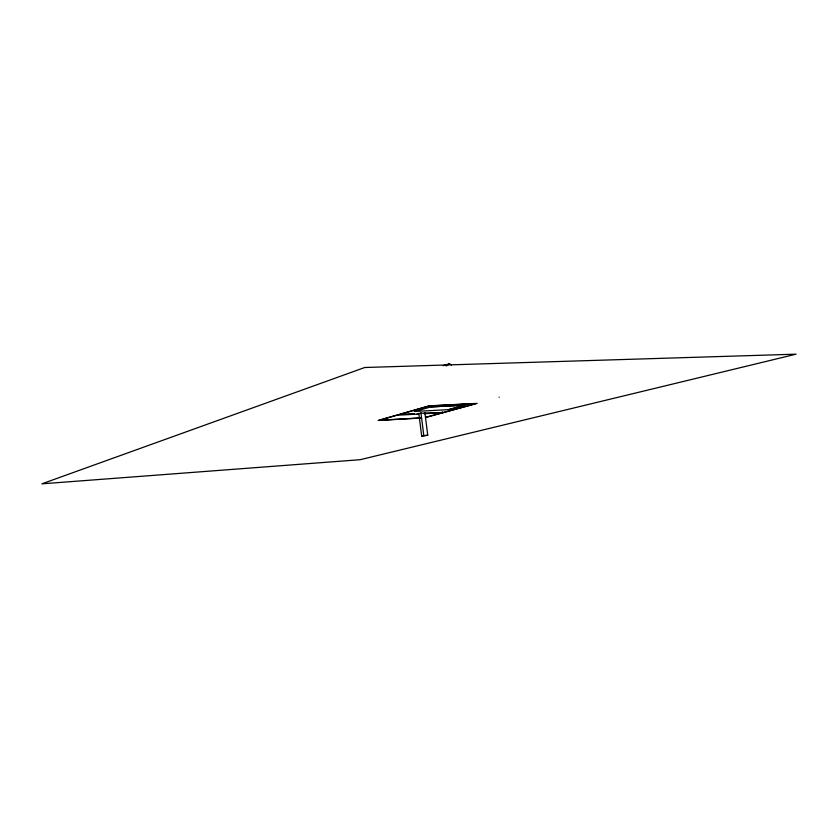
<?xml version="1.0" encoding="UTF-8"?>
<svg xmlns="http://www.w3.org/2000/svg" width="838" height="838" viewBox="0 0 838 838"><rect width="100%" height="100%" fill="white"/><g stroke="black" fill="none" stroke-linecap="round" stroke-linejoin="round"><path stroke-width="1.26" d="M446.245 365.997L449.336 363.702L451.546 364.959M443.25 365.703L449.336 363.702M420.802 408.745L421.137 408.64M414.035 410.683L414.747 410.568M420.823 408.923L421.587 408.682M430.931 406.912L465.006 405.121L430.931 406.912L414.852 411.458L448.56 409.646L465.017 405.142L448.56 409.677M410.871 414.475L414.077 413.574L400.072 414.339L429.266 405.98L475.764 403.591L425.474 417.376M417.219 414.129L420.435 413.218L443.134 412.537M455.683 404.639L456.019 404.618M461.968 404.314L462.974 404.115M425.767 417.46L477.157 403.392L429.004 405.864L378.085 420.456L420.645 418.026M418.811 413.344L421.671 436.032L427.747 435.236L424.876 412.526M427.747 435.236L421.671 436.032M420.414 417.921L379.373 420.267L396.95 415.239L418.235 414.066M424.258 413.731L442.422 412.725L442.296 411.741M414.056 410.861L414.768 410.746M499.092 397.16L499.186 397.222M420.927 412.746L423.798 435.498M419.377 408.745L418.738 408.86M364.75 367.505L41.9 483.83L360.131 459.706L796.1 354.17L364.75 367.505"/></g></svg>
